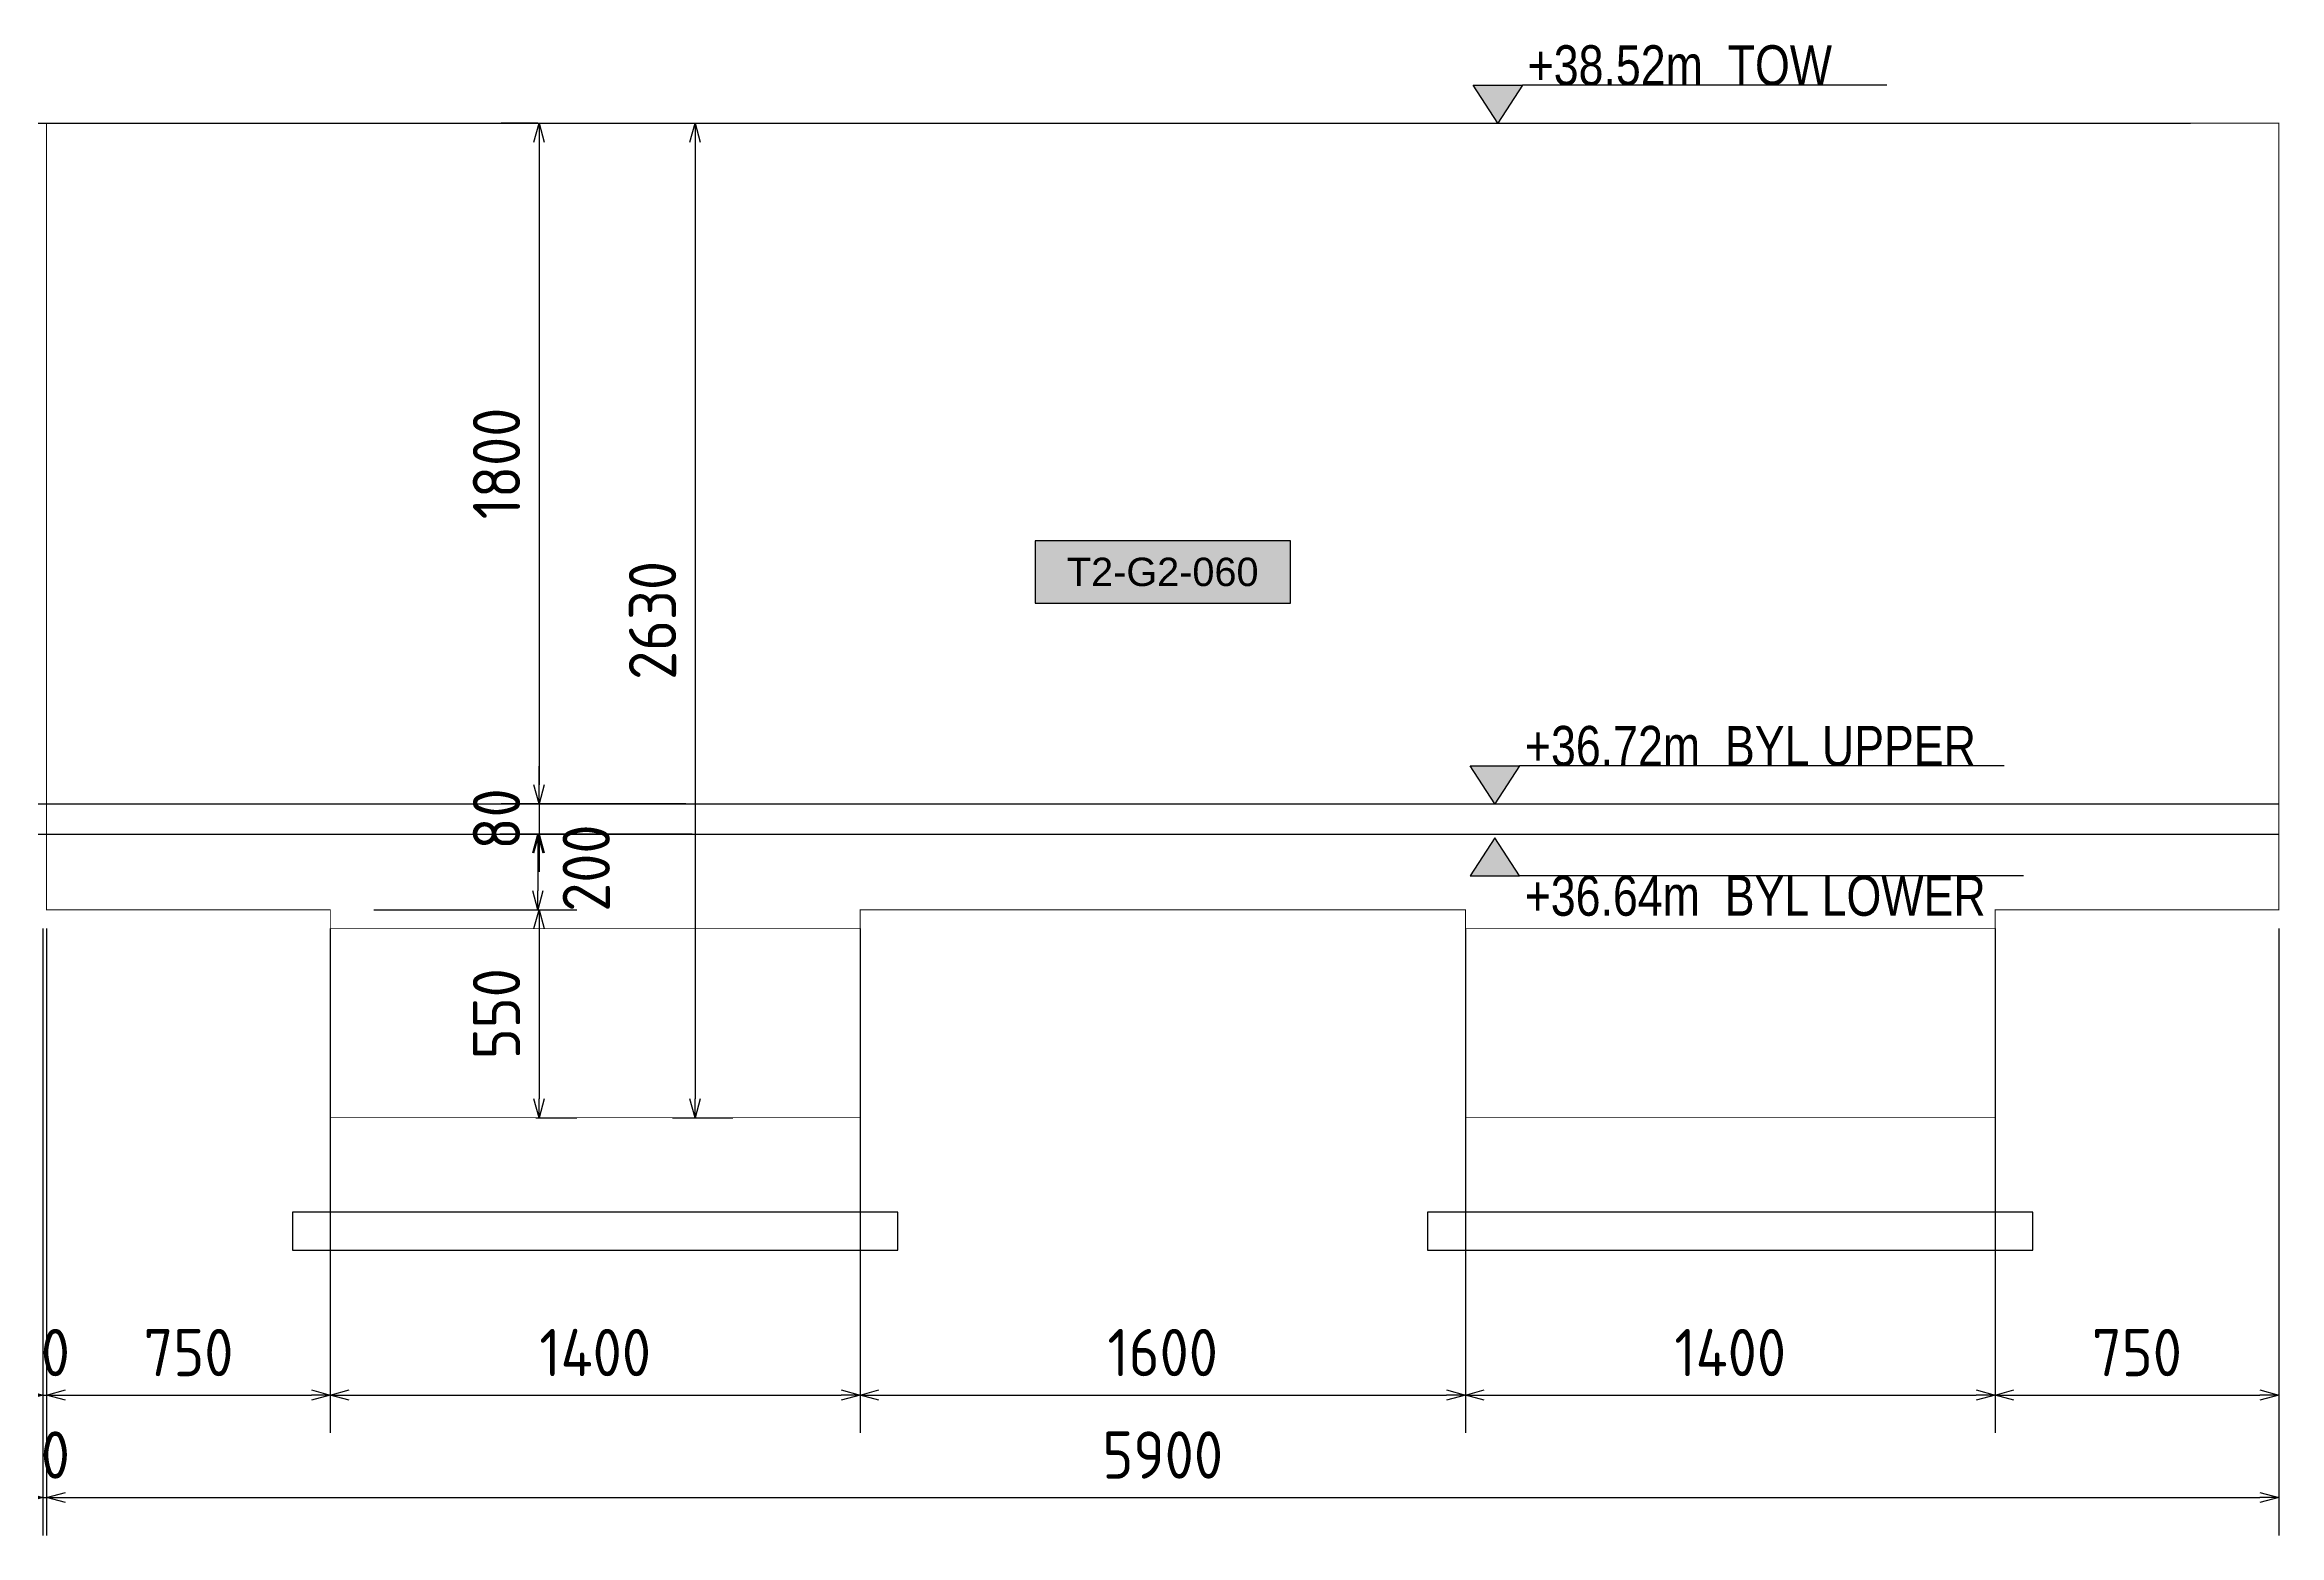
# Model space of a CAD drawing. Header units: centimetres. Extents: x -6122352 to 6876996, y -1694241 to 2592194.
# Drawn here: x 3347488 to 3353394, y 698802 to 702744 of the extents above; entities that cross this region are included whole.
import ezdxf
from ezdxf.enums import TextEntityAlignment as Align

# ---------------------------------------------------------------- set-up
doc = ezdxf.new("R2010")
doc.units = ezdxf.units.CM
doc.header["$MEASUREMENT"] = 0
doc.header["$PDMODE"] = 66
doc.header["$PDSIZE"] = 100
for name, pattern in [('CENTER', [2, 1.25, -0.25, 0.25, -0.25]), ('DASHED2', [0.375, 0.25, -0.125]), ('HIDDEN', [0.375, 0.25, -0.125])]:
    doc.linetypes.add(name, pattern=pattern)
doc.layers.get('Defpoints').update_dxf_attribs({"color": 255, "linetype": 'CENTER'})
for name, color, linetype in [('@MI-TYPE-01', 30, 'Continuous'), ('@MI-TYPE-02', 6, 'Continuous'), ('JML-Dimension', 1, 'Continuous'), ('PANEL-TAGS', 7, 'Continuous'), ('SECTION', 130, 'Continuous')]:
    doc.layers.add(name, color=color, linetype=linetype)
doc.styles.add('PANELTAG_STYLE', font='arial.ttf')
doc.styles.add('Schueco-BEMSTIL', font='isocpeur.ttf', dxfattribs={"width": 0.9})
doc.styles.add('txt-Pisa-std', font='arial.ttf', dxfattribs={"width": 0.8})
doc.dimstyles.new('MI- JWC-TXT-2.5 MM', dxfattribs={"dimscale": 1.5, "dimtxt": 2.5, "dimasz": 1, "dimexe": 2, "dimexo": 1, "dimgap": 1, "dimtad": 1, "dimdec": 0, "dimdsep": 46, "dimtxsty": 'Schueco-BEMSTIL', "dimblk": 'OPEN30', "dimcen": 0, "dimdle": 2, "dimclrd": 140, "dimclre": 8, "dimclrt": 40, "dimadec": 0, "dimazin": 2, "dimtfac": 1, "dimtdec": 0, "dimtix": 1, "dimtmove": 2, "dimatfit": 3, "dimldrblk": 'OPEN', "dimfxl": 2, "dimlwd": -1, "dimlwe": -1, "dimarcsym": 0})

# ---------------------------------------------------------------- blocks, each defined once
blk = doc.blocks.new('T2-ELE FT')
at = {"color": 12, "linetype": 'HIDDEN', "ltscale": 5, "const_width": 2}
blk.add_lwpolyline([(30306558.2, 1676365.9), (30306558.2, 1676865.9), (30307958.2, 1676865.9), (30307958.2, 1676365.9)], dxfattribs=at)
at = {"color": 12, "ltscale": 20, "const_width": 2}
blk.add_lwpolyline([(30306558.2, 1676365.9), (30307958.2, 1676365.9), (30307958.2, 1676115.9), (30306558.2, 1676115.9)], close=True, dxfattribs=at)
at = {"color": 8, "ltscale": 20}
blk.add_lwpolyline([(30306458.2, 1676115.9), (30308058.2, 1676115.9), (30308058.2, 1676015.9), (30306458.2, 1676015.9)], close=True, dxfattribs=at)
blk = doc.blocks.new('_Open30')
at = {"color": 0, "linetype": 'ByBlock', "lineweight": -2}
for p, q in [((-1, 0.27), (0, 0)), ((0, 0), (-1, -0.27)), ((0, 0), (-1, 0))]:
    blk.add_line(p, q, dxfattribs=at)
blk = doc.blocks.new('*D2119')
at = {"layer": '@MI-TYPE-01', "color": 8, "transparency": 16777216}
for p, q in [((3349146.5, 702536.5), (3349306.6, 702536.5)), ((3349146.5, 699906.5), (3349306.6, 699906.5))]:
    blk.add_line(p, q, dxfattribs=at)
at = {"layer": '@MI-TYPE-01', "color": 140, "transparency": 16777216}
blk.add_line((3349206.6, 702486.5), (3349206.6, 699956.5), dxfattribs=at)
at = {"layer": 'Defpoints', "color": 0, "transparency": 16777216}
for p in [(3349096.5, 702536.5), (3349096.5, 699906.5), (3349206.6, 699906.5)]:
    blk.add_point(p, dxfattribs=at)
at = {"layer": '@MI-TYPE-01', "color": 140, "transparency": 16777216, "xscale": 50, "yscale": 50, "zscale": 50}
for p, rotation in [((3349206.6, 702536.5), 90), ((3349206.6, 699906.5), 270)]:
    blk.add_blockref('_Open30', p, dxfattribs=dict(at, rotation=rotation))
at = {"layer": '@MI-TYPE-01', "color": 40, "transparency": 16777216, "insert": (3349094.1, 701221.5), "char_height": 125, "attachment_point": 5, "rotation": 90, "style": 'Schueco-BEMSTIL'}
blk.add_mtext('2630', dxfattribs=at)
blk = doc.blocks.new('_Open')
at = {"color": 0, "linetype": 'ByBlock', "lineweight": -2}
for p, q in [((-1, 0.2), (0, 0)), ((-1, -0.2), (0, 0)), ((0, 0), (-1, 0))]:
    blk.add_line(p, q, dxfattribs=at)
blk = doc.blocks.new('*D2120')
at = {"layer": '@MI-TYPE-01', "color": 8, "transparency": 16777216}
for p, q in [((3348790.9, 702536.5), (3348694.2, 702536.5)), ((3348790.9, 700736.5), (3348694.2, 700736.5))]:
    blk.add_line(p, q, dxfattribs=at)
at = {"layer": '@MI-TYPE-01', "color": 140, "transparency": 16777216}
blk.add_line((3348794.2, 702486.5), (3348794.2, 700786.5), dxfattribs=at)
at = {"layer": 'Defpoints', "color": 0, "transparency": 16777216}
for p in [(3348840.9, 702536.5), (3348794.2, 700736.5), (3348840.9, 700736.5)]:
    blk.add_point(p, dxfattribs=at)
at = {"layer": '@MI-TYPE-01', "color": 140, "transparency": 16777216, "xscale": 50, "yscale": 50, "zscale": 50}
for p, rotation in [((3348794.2, 702536.5), 90), ((3348794.2, 700736.5), 270)]:
    blk.add_blockref('_Open30', p, dxfattribs=dict(at, rotation=rotation))
at = {"layer": '@MI-TYPE-01', "color": 40, "transparency": 16777216, "insert": (3348681.7, 701636.5), "char_height": 125, "attachment_point": 5, "rotation": 90, "style": 'Schueco-BEMSTIL'}
blk.add_mtext('1800', dxfattribs=at)
blk = doc.blocks.new('*D2121')
at = {"layer": '@MI-TYPE-01', "color": 140, "transparency": 16777216}
for p, q in [((3348794.2, 700786.5), (3348794.2, 700836.5)), ((3348794.2, 700736.5), (3348794.2, 700656.5)), ((3348794.2, 700606.5), (3348794.2, 700556.5))]:
    blk.add_line(p, q, dxfattribs=at)
at = {"layer": '@MI-TYPE-01', "color": 8, "transparency": 16777216}
for p, q in [((3349181.8, 700736.5), (3348694.2, 700736.5)), ((3349198.9, 700656.5), (3348694.2, 700656.5))]:
    blk.add_line(p, q, dxfattribs=at)
at = {"layer": 'Defpoints', "color": 0, "transparency": 16777216}
for p in [(3349231.8, 700736.5), (3348794.2, 700656.5), (3349248.9, 700656.5)]:
    blk.add_point(p, dxfattribs=at)
at = {"layer": '@MI-TYPE-01', "color": 140, "transparency": 16777216, "xscale": 50, "yscale": 50, "zscale": 50}
for p, rotation in [((3348794.2, 700736.5), 270), ((3348794.2, 700656.5), 90)]:
    blk.add_blockref('_Open30', p, dxfattribs=dict(at, rotation=rotation))
at = {"layer": '@MI-TYPE-01', "color": 40, "transparency": 16777216, "insert": (3348681.7, 700696.5), "char_height": 125, "attachment_point": 5, "rotation": 90, "style": 'Schueco-BEMSTIL'}
blk.add_mtext('80', dxfattribs=at)
blk = doc.blocks.new('*D2122')
at = {"layer": '@MI-TYPE-01', "color": 8, "transparency": 16777216}
for p, q in [((3349198.9, 700656.5), (3348690.9, 700656.5)), ((3348357.7, 700456.5), (3348890.9, 700456.5))]:
    blk.add_line(p, q, dxfattribs=at)
at = {"layer": '@MI-TYPE-01', "color": 140, "transparency": 16777216}
blk.add_line((3348790.9, 700606.5), (3348790.9, 700506.5), dxfattribs=at)
at = {"layer": 'Defpoints', "color": 0, "transparency": 16777216}
for p in [(3349248.9, 700656.5), (3348307.7, 700456.5), (3348790.9, 700456.5)]:
    blk.add_point(p, dxfattribs=at)
at = {"layer": '@MI-TYPE-01', "color": 140, "transparency": 16777216, "xscale": 50, "yscale": 50, "zscale": 50}
for p, rotation in [((3348790.9, 700656.5), 90), ((3348790.9, 700456.5), 270)]:
    blk.add_blockref('_Open30', p, dxfattribs=dict(at, rotation=rotation))
at = {"layer": '@MI-TYPE-01', "color": 40, "transparency": 16777216, "insert": (3348918.9, 700566.5), "char_height": 125, "attachment_point": 5, "rotation": 90, "style": 'Schueco-BEMSTIL'}
blk.add_mtext('200', dxfattribs=at)
blk = doc.blocks.new('*D2123')
at = {"layer": '@MI-TYPE-01', "color": 8, "transparency": 16777216}
for p, q in [((3348357.7, 700456.5), (3348894.2, 700456.5)), ((3348785.8, 699906.5), (3348894.2, 699906.5))]:
    blk.add_line(p, q, dxfattribs=at)
at = {"layer": '@MI-TYPE-01', "color": 140, "transparency": 16777216}
blk.add_line((3348794.2, 700406.5), (3348794.2, 699956.5), dxfattribs=at)
at = {"layer": 'Defpoints', "color": 0, "transparency": 16777216}
for p in [(3348307.7, 700456.5), (3348735.8, 699906.5), (3348794.2, 699906.5)]:
    blk.add_point(p, dxfattribs=at)
at = {"layer": '@MI-TYPE-01', "color": 140, "transparency": 16777216, "xscale": 50, "yscale": 50, "zscale": 50}
for p, rotation in [((3348794.2, 700456.5), 90), ((3348794.2, 699906.5), 270)]:
    blk.add_blockref('_Open30', p, dxfattribs=dict(at, rotation=rotation))
at = {"layer": '@MI-TYPE-01', "color": 40, "transparency": 16777216, "insert": (3348681.7, 700181.5), "char_height": 125, "attachment_point": 5, "rotation": 90, "style": 'Schueco-BEMSTIL'}
blk.add_mtext('550', dxfattribs=at)
blk = doc.blocks.new('*D2141')
at = {"layer": '@MI-TYPE-01', "color": 8, "transparency": 16777216}
for p, q in [((3347482.5, 700406.5), (3347482.5, 699072.9)), ((3347492.5, 700406.5), (3347492.5, 699072.9))]:
    blk.add_line(p, q, dxfattribs=at)
at = {"layer": '@MI-TYPE-01', "color": 140, "transparency": 16777216}
for p, q in [((3347432.5, 699172.9), (3347382.5, 699172.9)), ((3347482.5, 699172.9), (3347492.5, 699172.9)), ((3347542.5, 699172.9), (3347592.5, 699172.9))]:
    blk.add_line(p, q, dxfattribs=at)
at = {"layer": 'Defpoints', "color": 0, "transparency": 16777216}
for p in [(3347482.5, 700456.5), (3347492.5, 700456.5), (3347492.5, 699172.9)]:
    blk.add_point(p, dxfattribs=at)
at = {"layer": '@MI-TYPE-01', "color": 140, "transparency": 16777216, "xscale": 50, "yscale": 50, "zscale": 50}
blk.add_blockref('_Open30', (3347482.5, 699172.9), dxfattribs=at)
at = {"layer": '@MI-TYPE-01', "color": 140, "transparency": 16777216, "xscale": 50, "yscale": 50, "zscale": 50, "rotation": 180}
blk.add_blockref('_Open30', (3347492.5, 699172.9), dxfattribs=at)
at = {"layer": '@MI-TYPE-01', "color": 40, "transparency": 16777216, "insert": (3347487.5, 699285.4), "char_height": 125, "attachment_point": 5, "style": 'Schueco-BEMSTIL'}
blk.add_mtext('10', dxfattribs=at)
blk = doc.blocks.new('*D2142')
at = {"layer": '@MI-TYPE-01', "color": 8, "transparency": 16777216}
for p, q in [((3347492.5, 700406.5), (3347492.5, 699072.9)), ((3348242.5, 700406.5), (3348242.5, 699072.9))]:
    blk.add_line(p, q, dxfattribs=at)
at = {"layer": '@MI-TYPE-01', "color": 140, "transparency": 16777216}
blk.add_line((3347542.5, 699172.9), (3348192.5, 699172.9), dxfattribs=at)
at = {"layer": 'Defpoints', "color": 0, "transparency": 16777216}
for p in [(3347492.5, 700456.5), (3348242.5, 700456.5), (3348242.5, 699172.9)]:
    blk.add_point(p, dxfattribs=at)
at = {"layer": '@MI-TYPE-01', "color": 140, "transparency": 16777216, "xscale": 50, "yscale": 50, "zscale": 50, "rotation": 180}
blk.add_blockref('_Open30', (3347492.5, 699172.9), dxfattribs=at)
at = {"layer": '@MI-TYPE-01', "color": 140, "transparency": 16777216, "xscale": 50, "yscale": 50, "zscale": 50}
blk.add_blockref('_Open30', (3348242.5, 699172.9), dxfattribs=at)
at = {"layer": '@MI-TYPE-01', "color": 40, "transparency": 16777216, "insert": (3347867.5, 699285.4), "char_height": 125, "attachment_point": 5, "style": 'Schueco-BEMSTIL'}
blk.add_mtext('750', dxfattribs=at)
blk = doc.blocks.new('*D2143')
at = {"layer": '@MI-TYPE-01', "color": 8, "transparency": 16777216}
for p, q in [((3348242.5, 700406.5), (3348242.5, 699072.9)), ((3349642.5, 700406.5), (3349642.5, 699072.9))]:
    blk.add_line(p, q, dxfattribs=at)
at = {"layer": '@MI-TYPE-01', "color": 140, "transparency": 16777216}
blk.add_line((3348292.5, 699172.9), (3349592.5, 699172.9), dxfattribs=at)
at = {"layer": 'Defpoints', "color": 0, "transparency": 16777216}
for p in [(3348242.5, 700456.5), (3349642.5, 700456.5), (3349642.5, 699172.9)]:
    blk.add_point(p, dxfattribs=at)
at = {"layer": '@MI-TYPE-01', "color": 140, "transparency": 16777216, "xscale": 50, "yscale": 50, "zscale": 50, "rotation": 180}
blk.add_blockref('_Open30', (3348242.5, 699172.9), dxfattribs=at)
at = {"layer": '@MI-TYPE-01', "color": 140, "transparency": 16777216, "xscale": 50, "yscale": 50, "zscale": 50}
blk.add_blockref('_Open30', (3349642.5, 699172.9), dxfattribs=at)
at = {"layer": '@MI-TYPE-01', "color": 40, "transparency": 16777216, "insert": (3348942.5, 699285.4), "char_height": 125, "attachment_point": 5, "style": 'Schueco-BEMSTIL'}
blk.add_mtext('1400', dxfattribs=at)
blk = doc.blocks.new('*D2144')
at = {"layer": '@MI-TYPE-01', "color": 8, "transparency": 16777216}
for p, q in [((3349642.5, 700406.5), (3349642.5, 699072.9)), ((3351242.5, 700406.5), (3351242.5, 699072.9))]:
    blk.add_line(p, q, dxfattribs=at)
at = {"layer": '@MI-TYPE-01', "color": 140, "transparency": 16777216}
blk.add_line((3349692.5, 699172.9), (3351192.5, 699172.9), dxfattribs=at)
at = {"layer": 'Defpoints', "color": 0, "transparency": 16777216}
for p in [(3349642.5, 700456.5), (3351242.5, 700456.5), (3351242.5, 699172.9)]:
    blk.add_point(p, dxfattribs=at)
at = {"layer": '@MI-TYPE-01', "color": 140, "transparency": 16777216, "xscale": 50, "yscale": 50, "zscale": 50, "rotation": 180}
blk.add_blockref('_Open30', (3349642.5, 699172.9), dxfattribs=at)
at = {"layer": '@MI-TYPE-01', "color": 140, "transparency": 16777216, "xscale": 50, "yscale": 50, "zscale": 50}
blk.add_blockref('_Open30', (3351242.5, 699172.9), dxfattribs=at)
at = {"layer": '@MI-TYPE-01', "color": 40, "transparency": 16777216, "insert": (3350442.5, 699285.4), "char_height": 125, "attachment_point": 5, "style": 'Schueco-BEMSTIL'}
blk.add_mtext('1600', dxfattribs=at)
blk = doc.blocks.new('*D2145')
at = {"layer": '@MI-TYPE-01', "color": 8, "transparency": 16777216}
for p, q in [((3351242.5, 700406.5), (3351242.5, 699072.9)), ((3352642.5, 700406.5), (3352642.5, 699072.9))]:
    blk.add_line(p, q, dxfattribs=at)
at = {"layer": '@MI-TYPE-01', "color": 140, "transparency": 16777216}
blk.add_line((3351292.5, 699172.9), (3352592.5, 699172.9), dxfattribs=at)
at = {"layer": 'Defpoints', "color": 0, "transparency": 16777216}
for p in [(3351242.5, 700456.5), (3352642.5, 700456.5), (3352642.5, 699172.9)]:
    blk.add_point(p, dxfattribs=at)
at = {"layer": '@MI-TYPE-01', "color": 140, "transparency": 16777216, "xscale": 50, "yscale": 50, "zscale": 50, "rotation": 180}
blk.add_blockref('_Open30', (3351242.5, 699172.9), dxfattribs=at)
at = {"layer": '@MI-TYPE-01', "color": 140, "transparency": 16777216, "xscale": 50, "yscale": 50, "zscale": 50}
blk.add_blockref('_Open30', (3352642.5, 699172.9), dxfattribs=at)
at = {"layer": '@MI-TYPE-01', "color": 40, "transparency": 16777216, "insert": (3351942.5, 699285.4), "char_height": 125, "attachment_point": 5, "style": 'Schueco-BEMSTIL'}
blk.add_mtext('1400', dxfattribs=at)
blk = doc.blocks.new('*D2146')
at = {"layer": '@MI-TYPE-01', "color": 8, "transparency": 16777216}
for p, q in [((3352642.5, 700406.5), (3352642.5, 699072.9)), ((3353392.5, 700406.5), (3353392.5, 699072.9))]:
    blk.add_line(p, q, dxfattribs=at)
at = {"layer": '@MI-TYPE-01', "color": 140, "transparency": 16777216}
blk.add_line((3352692.5, 699172.9), (3353342.5, 699172.9), dxfattribs=at)
at = {"layer": 'Defpoints', "color": 0, "transparency": 16777216}
for p in [(3352642.5, 700456.5), (3353392.5, 700456.5), (3353392.5, 699172.9)]:
    blk.add_point(p, dxfattribs=at)
at = {"layer": '@MI-TYPE-01', "color": 140, "transparency": 16777216, "xscale": 50, "yscale": 50, "zscale": 50, "rotation": 180}
blk.add_blockref('_Open30', (3352642.5, 699172.9), dxfattribs=at)
at = {"layer": '@MI-TYPE-01', "color": 140, "transparency": 16777216, "xscale": 50, "yscale": 50, "zscale": 50}
blk.add_blockref('_Open30', (3353392.5, 699172.9), dxfattribs=at)
at = {"layer": '@MI-TYPE-01', "color": 40, "transparency": 16777216, "insert": (3353017.5, 699285.4), "char_height": 125, "attachment_point": 5, "style": 'Schueco-BEMSTIL'}
blk.add_mtext('750', dxfattribs=at)
blk = doc.blocks.new('*D2152')
at = {"layer": '@MI-TYPE-01', "color": 8, "transparency": 16777216}
for p, q in [((3347482.5, 700406.5), (3347482.5, 698802)), ((3347492.5, 700406.5), (3347492.5, 698802))]:
    blk.add_line(p, q, dxfattribs=at)
at = {"layer": '@MI-TYPE-01', "color": 140, "transparency": 16777216}
for p, q in [((3347432.5, 698902), (3347382.5, 698902)), ((3347482.5, 698902), (3347492.5, 698902)), ((3347542.5, 698902), (3347592.5, 698902))]:
    blk.add_line(p, q, dxfattribs=at)
at = {"layer": 'Defpoints', "color": 0, "transparency": 16777216}
for p in [(3347482.5, 700456.5), (3347492.5, 700456.5), (3347492.5, 698902)]:
    blk.add_point(p, dxfattribs=at)
at = {"layer": '@MI-TYPE-01', "color": 140, "transparency": 16777216, "xscale": 50, "yscale": 50, "zscale": 50}
blk.add_blockref('_Open30', (3347482.5, 698902), dxfattribs=at)
at = {"layer": '@MI-TYPE-01', "color": 140, "transparency": 16777216, "xscale": 50, "yscale": 50, "zscale": 50, "rotation": 180}
blk.add_blockref('_Open30', (3347492.5, 698902), dxfattribs=at)
at = {"layer": '@MI-TYPE-01', "color": 40, "transparency": 16777216, "insert": (3347487.5, 699014.5), "char_height": 125, "attachment_point": 5, "style": 'Schueco-BEMSTIL'}
blk.add_mtext('10', dxfattribs=at)
blk = doc.blocks.new('*D2153')
at = {"layer": '@MI-TYPE-01', "color": 8, "transparency": 16777216}
for p, q in [((3347492.5, 700406.5), (3347492.5, 698802)), ((3353392.5, 700406.5), (3353392.5, 698802))]:
    blk.add_line(p, q, dxfattribs=at)
at = {"layer": '@MI-TYPE-01', "color": 140, "transparency": 16777216}
blk.add_line((3347542.5, 698902), (3353342.5, 698902), dxfattribs=at)
at = {"layer": 'Defpoints', "color": 0, "transparency": 16777216}
for p in [(3347492.5, 700456.5), (3353392.5, 700456.5), (3353392.5, 698902)]:
    blk.add_point(p, dxfattribs=at)
at = {"layer": '@MI-TYPE-01', "color": 140, "transparency": 16777216, "xscale": 50, "yscale": 50, "zscale": 50, "rotation": 180}
blk.add_blockref('_Open30', (3347492.5, 698902), dxfattribs=at)
at = {"layer": '@MI-TYPE-01', "color": 140, "transparency": 16777216, "xscale": 50, "yscale": 50, "zscale": 50}
blk.add_blockref('_Open30', (3353392.5, 698902), dxfattribs=at)
at = {"layer": '@MI-TYPE-01', "color": 40, "transparency": 16777216, "insert": (3350442.5, 699014.5), "char_height": 125, "attachment_point": 5, "style": 'Schueco-BEMSTIL'}
blk.add_mtext('5900', dxfattribs=at)
blk = doc.blocks.new('*U1142')
at = {"layer": 'JML-Dimension'}
h = blk.add_hatch(color=10, dxfattribs=at)
h.dxf.hatch_style = 1
h.paths.add_polyline_path([(0, 0), (-1.54, 2.37), (1.54, 2.37)])
blk.add_line((24.31, 2.37), (1.54, 2.37), dxfattribs=at)
blk.add_lwpolyline([(0, 0), (-1.54, 2.37), (1.54, 2.37), (0, 0)], dxfattribs=at)
at = {"color": 5, "style": 'txt-Pisa-std', "width": 0.8}
blk.add_attdef('+0.0', text='', height=2.5, dxfattribs=at).set_placement((1.87, 2.37), align=Align.BOTTOM_LEFT)
blk = doc.blocks.new('*U1445')
at = {"layer": 'JML-Dimension'}
h = blk.add_hatch(color=10, dxfattribs=at)
h.dxf.hatch_style = 1
h.paths.add_polyline_path([(0, 0), (-1.54, 2.37), (1.54, 2.37)])
blk.add_line((31.81, 2.37), (1.54, 2.37), dxfattribs=at)
blk.add_lwpolyline([(0, 0), (-1.54, 2.37), (1.54, 2.37), (0, 0)], dxfattribs=at)
at = {"color": 5, "style": 'txt-Pisa-std', "width": 0.8}
blk.add_attdef('+0.0', text='', height=2.5, dxfattribs=at).set_placement((1.87, 2.37), align=Align.BOTTOM_LEFT)
blk = doc.blocks.new('*U1446')
at = {"layer": 'JML-Dimension'}
h = blk.add_hatch(color=10, dxfattribs=at)
h.dxf.hatch_style = 1
h.paths.add_polyline_path([(0, 0), (-1.54, 2.37), (1.54, 2.37)])
blk.add_line((33.03, 2.37), (1.54, 2.37), dxfattribs=at)
blk.add_lwpolyline([(0, 0), (-1.54, 2.37), (1.54, 2.37), (0, 0)], dxfattribs=at)
at = {"color": 5, "style": 'txt-Pisa-std', "width": 0.8}
blk.add_attdef('+0.0', text='', height=2.5, dxfattribs=at).set_placement((1.87, 2.37), align=Align.BOTTOM_LEFT)
blk = doc.blocks.new('PANELTAG')
at = {"layer": 'PANEL-TAGS', "color": 1}
blk.add_lwpolyline([(-13.5, -3.3), (13.5, -3.3), (13.5, 3.3), (-13.5, 3.3)], close=True, dxfattribs=at)
at = {"layer": 'PANEL-TAGS', "color": 40, "true_color": 0xffd700}
blk.add_solid([(-13.5, -3.3), (13.5, -3.3), (-13.5, 3.3), (13.5, 3.3)], dxfattribs=at)
at = {"layer": 'PANEL-TAGS', "color": 5, "style": 'PANELTAG_STYLE'}
blk.add_attdef('TAGNO', text='', height=3, dxfattribs=at).set_placement((0, 0), align=Align.CENTER)

msp = doc.modelspace()

# ---------------------------------------------------------------- linework, layer by layer
at = {"layer": '@MI-TYPE-01', "const_width": 2.5}
msp.add_lwpolyline([(3353392.54485, 702536.50816), (3347492.54485, 702536.50816), (3347492.54485, 700456.50821), (3348242.54485, 700456.50821), (3348242.54485, 699906.50821), (3349642.54485, 699906.50821), (3349642.54485, 700456.50821), (3351242.54485, 700456.50821), (3351242.54485, 699906.50821), (3352642.54485, 699906.50821), (3352642.54485, 700456.50821), (3353392.54485, 700456.50821)], close=True, dxfattribs=at)
at = {"layer": '@MI-TYPE-02', "color": 160, "linetype": 'DASHED2', "ltscale": 5}
for points in [[(3329322.54485, 702536.50816), (3353159.08873, 702536.50816)], [(3329462.54485, 700736.50821), (3353392.54485, 700736.50821)], [(3329462.54485, 700656.50821), (3353392.54485, 700656.50821)]]:
    msp.add_lwpolyline(points, dxfattribs=at)

# ---------------------------------------------------------------- block references
at = {"color": 2, "xscale": -1}
for p in [(33656200.70641, -976459.36555), (33659200.70641, -976459.36555)]:
    msp.add_blockref('T2-ELE FT', p, dxfattribs=at)
at = {"layer": 'PANEL-TAGS'}
ref = msp.add_blockref('PANELTAG', (3350442.54485, 701349.8893), dxfattribs=dict(at, xscale=25, yscale=25, zscale=25))
ref.add_attrib('TAGNO', 'T2-G2-060', dxfattribs={"color": 5, "height": 75, "style": 'PANELTAG_STYLE'}).set_placement((3350442.54485, 701349.8893), align=Align.MIDDLE_CENTER)
at = {"layer": 'SECTION', "color": 6}
ref = msp.add_blockref('*U1142', (3351327.91889, 702536.50816), dxfattribs=dict(at, xscale=42.30147098076819, yscale=42.30147098076819, zscale=42.30147098076819))
ref.add_attrib('+0.0', '+38.52m  TOW', (3351407.04754, 702636.76523), dxfattribs={"layer": 'JML-Dimension', "color": 5, "height": 105.7536775, "style": 'txt-Pisa-std', "width": 0.8})
ref = msp.add_blockref('*U1445', (3351320.6254, 700736.50821), dxfattribs=dict(at, xscale=42.30147098076819, yscale=42.30147098076819, zscale=42.30147098076819))
ref.add_attrib('+0.0', '+36.72m  BYL UPPER', (3351399.75405, 700836.76527), dxfattribs={"layer": 'JML-Dimension', "color": 5, "height": 105.7536775, "style": 'txt-Pisa-std', "width": 0.8})
ref = msp.add_blockref('*U1446', (3351320.0854, 700646.50821), dxfattribs=dict(at, xscale=-42.30147098076819, yscale=42.30147098076819, zscale=42.30147098076819, rotation=180))
ref.add_attrib('+0.0', '+36.64m  BYL LOWER', (3351399.21405, 700440.49747), dxfattribs={"layer": 'JML-Dimension', "color": 5, "height": 105.7536775, "style": 'txt-Pisa-std', "width": 0.8})

# ---------------------------------------------------------------- dimensions: what is measured, and where the dimension line sits
at = {"layer": '@MI-TYPE-01'}
for base, p1, p2, picture, middle in [((3348794.18589, 700736.50821), (3348840.94845, 702536.50816), (3348840.94845, 700736.50821), '*D2120', (3348681.68589, 701636.50819)), ((3349206.6475, 699906.50821), (3349096.54743, 702536.50816), (3349096.54743, 699906.50821), '*D2119', (3349094.1475, 701221.50819)), ((3348794.18589, 700656.50821), (3349231.83688, 700736.50821), (3349248.94443, 700656.50821), '*D2121', (3348681.68589, 700696.50821)), ((3348794.18589, 699906.50821), (3348307.69049, 700456.50821), (3348735.83177, 699906.50821), '*D2123', (3348681.68589, 700181.50821))]:
    dim = msp.add_linear_dim(base=base, p1=p1, p2=p2, angle=90, dimstyle='MI- JWC-TXT-2.5 MM', dxfattribs=at)
    dim.commit()
    dim.dimension.update_dxf_attribs({"geometry": picture, "text_midpoint": middle})
dim = msp.add_linear_dim(base=(3348790.94845, 700456.50821), p1=(3349248.94443, 700656.50821), p2=(3348307.69049, 700456.50821), angle=90, dimstyle='MI- JWC-TXT-2.5 MM', dxfattribs=at)
dim.commit()
dim.dimension.update_dxf_attribs({"geometry": '*D2122', "text_midpoint": (3348918.94146, 700566.50821), "dimtype": 160})
for base, p1, p2, picture, middle in [((3347492.54485, 699172.92672), (3347482.54485, 700456.50821), (3347492.54485, 700456.50821), '*D2141', (3347487.54485, 699285.42672)), ((3347492.54485, 698902.04459), (3347482.54485, 700456.50821), (3347492.54485, 700456.50821), '*D2152', (3347487.54485, 699014.54459)), ((3348242.54485, 699172.92672), (3347492.54485, 700456.50821), (3348242.54485, 700456.50821), '*D2142', (3347867.54485, 699285.42672)), ((3353392.54485, 698902.04459), (3347492.54485, 700456.50821), (3353392.54485, 700456.50821), '*D2153', (3350442.54485, 699014.54459)), ((3349642.54485, 699172.92672), (3348242.54485, 700456.50821), (3349642.54485, 700456.50821), '*D2143', (3348942.54485, 699285.42672)), ((3351242.54485, 699172.92672), (3349642.54485, 700456.50821), (3351242.54485, 700456.50821), '*D2144', (3350442.54485, 699285.42672)), ((3352642.54485, 699172.92672), (3351242.54485, 700456.50821), (3352642.54485, 700456.50821), '*D2145', (3351942.54485, 699285.42672)), ((3353392.54485, 699172.92672), (3352642.54485, 700456.50821), (3353392.54485, 700456.50821), '*D2146', (3353017.54485, 699285.42672))]:
    dim = msp.add_linear_dim(base=base, p1=p1, p2=p2, dimstyle='MI- JWC-TXT-2.5 MM', dxfattribs=at)
    dim.commit()
    dim.dimension.update_dxf_attribs({"geometry": picture, "text_midpoint": middle})

doc.saveas('drawing.dxf')
